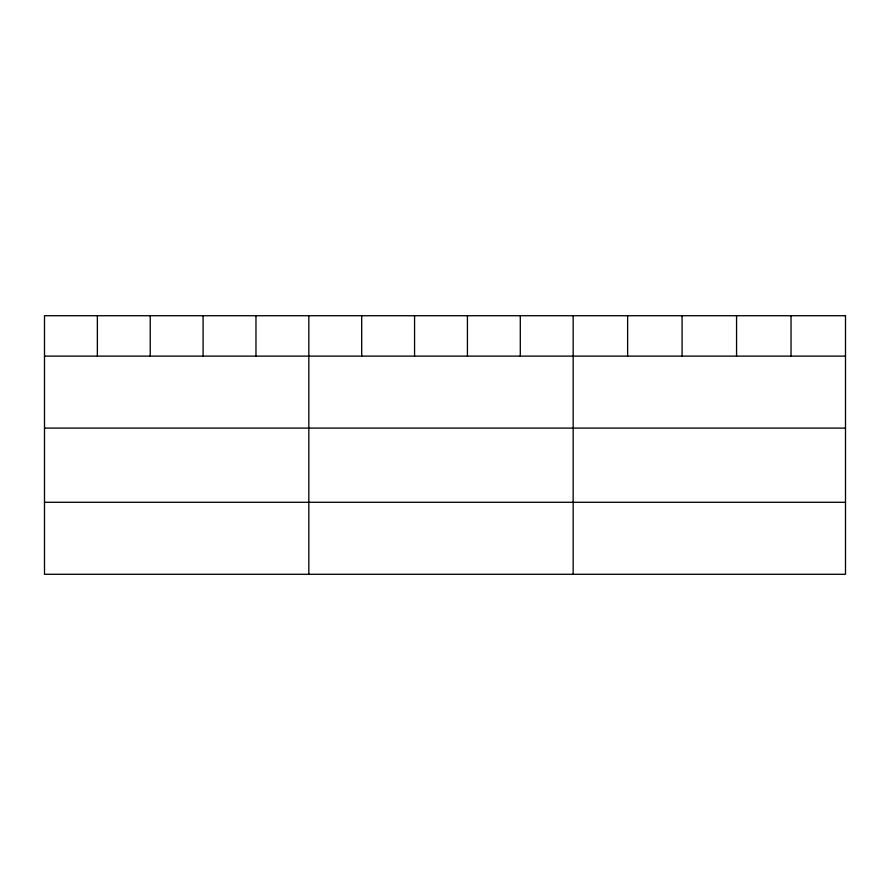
<?xml version="1.0" encoding="UTF-8"?>
<svg xmlns="http://www.w3.org/2000/svg" width="890" height="890" viewBox="0 0 890 890"><rect width="100%" height="100%" fill="white"/><g stroke="black" fill="none" stroke-linecap="round" stroke-linejoin="round"><path stroke-width="1.33" d="M44.5 356.111L845.5 356.111M44.5 428.101L845.5 428.101M44.5 502.283L845.5 502.283M791.032 315.716L791.032 356.111M736.564 315.716L736.564 356.111M682.096 315.716L682.096 356.111M627.628 315.716L627.628 356.111M573.16 315.716L573.16 574.284M520.294 315.716L520.294 356.111M467.428 315.716L467.428 356.111M414.562 315.716L414.562 356.111M361.696 315.716L361.696 356.111M308.83 315.716L308.83 574.284M255.964 315.716L255.964 356.111M203.098 315.716L203.098 356.111M150.232 315.716L150.232 356.111M97.366 315.716L97.366 356.111M845.5 315.716L44.5 315.716L44.5 574.284L845.5 574.284L845.5 315.716"/></g></svg>
